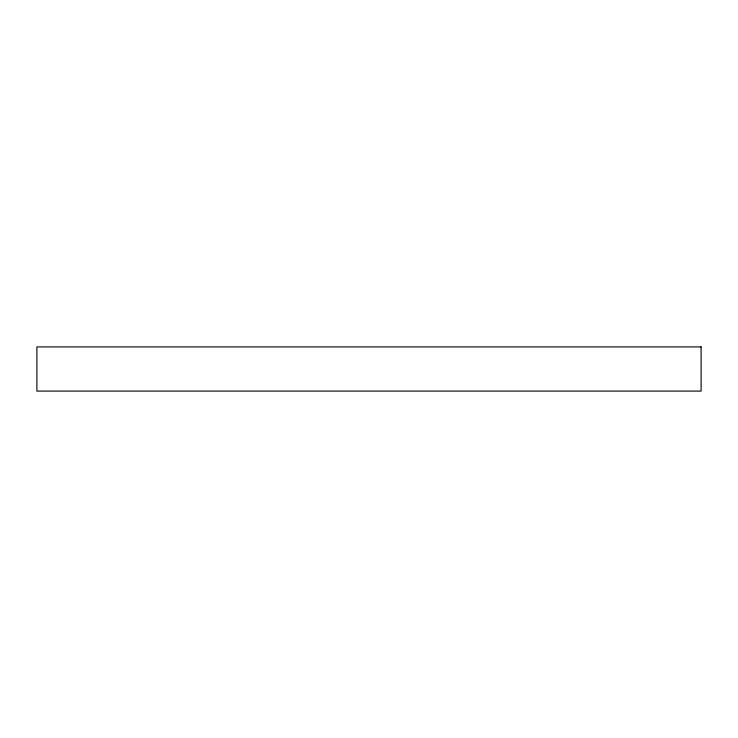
<?xml version="1.0" encoding="UTF-8"?>
<svg xmlns="http://www.w3.org/2000/svg" width="738" height="738" viewBox="0 0 738 738"><rect width="100%" height="100%" fill="white"/><g stroke="black" fill="none" stroke-linecap="round" stroke-linejoin="round"><path stroke-width="1.11" d="M701.1 346.915L36.9 346.915L36.9 391.085L701.1 391.085L701.1 346.915"/></g></svg>
